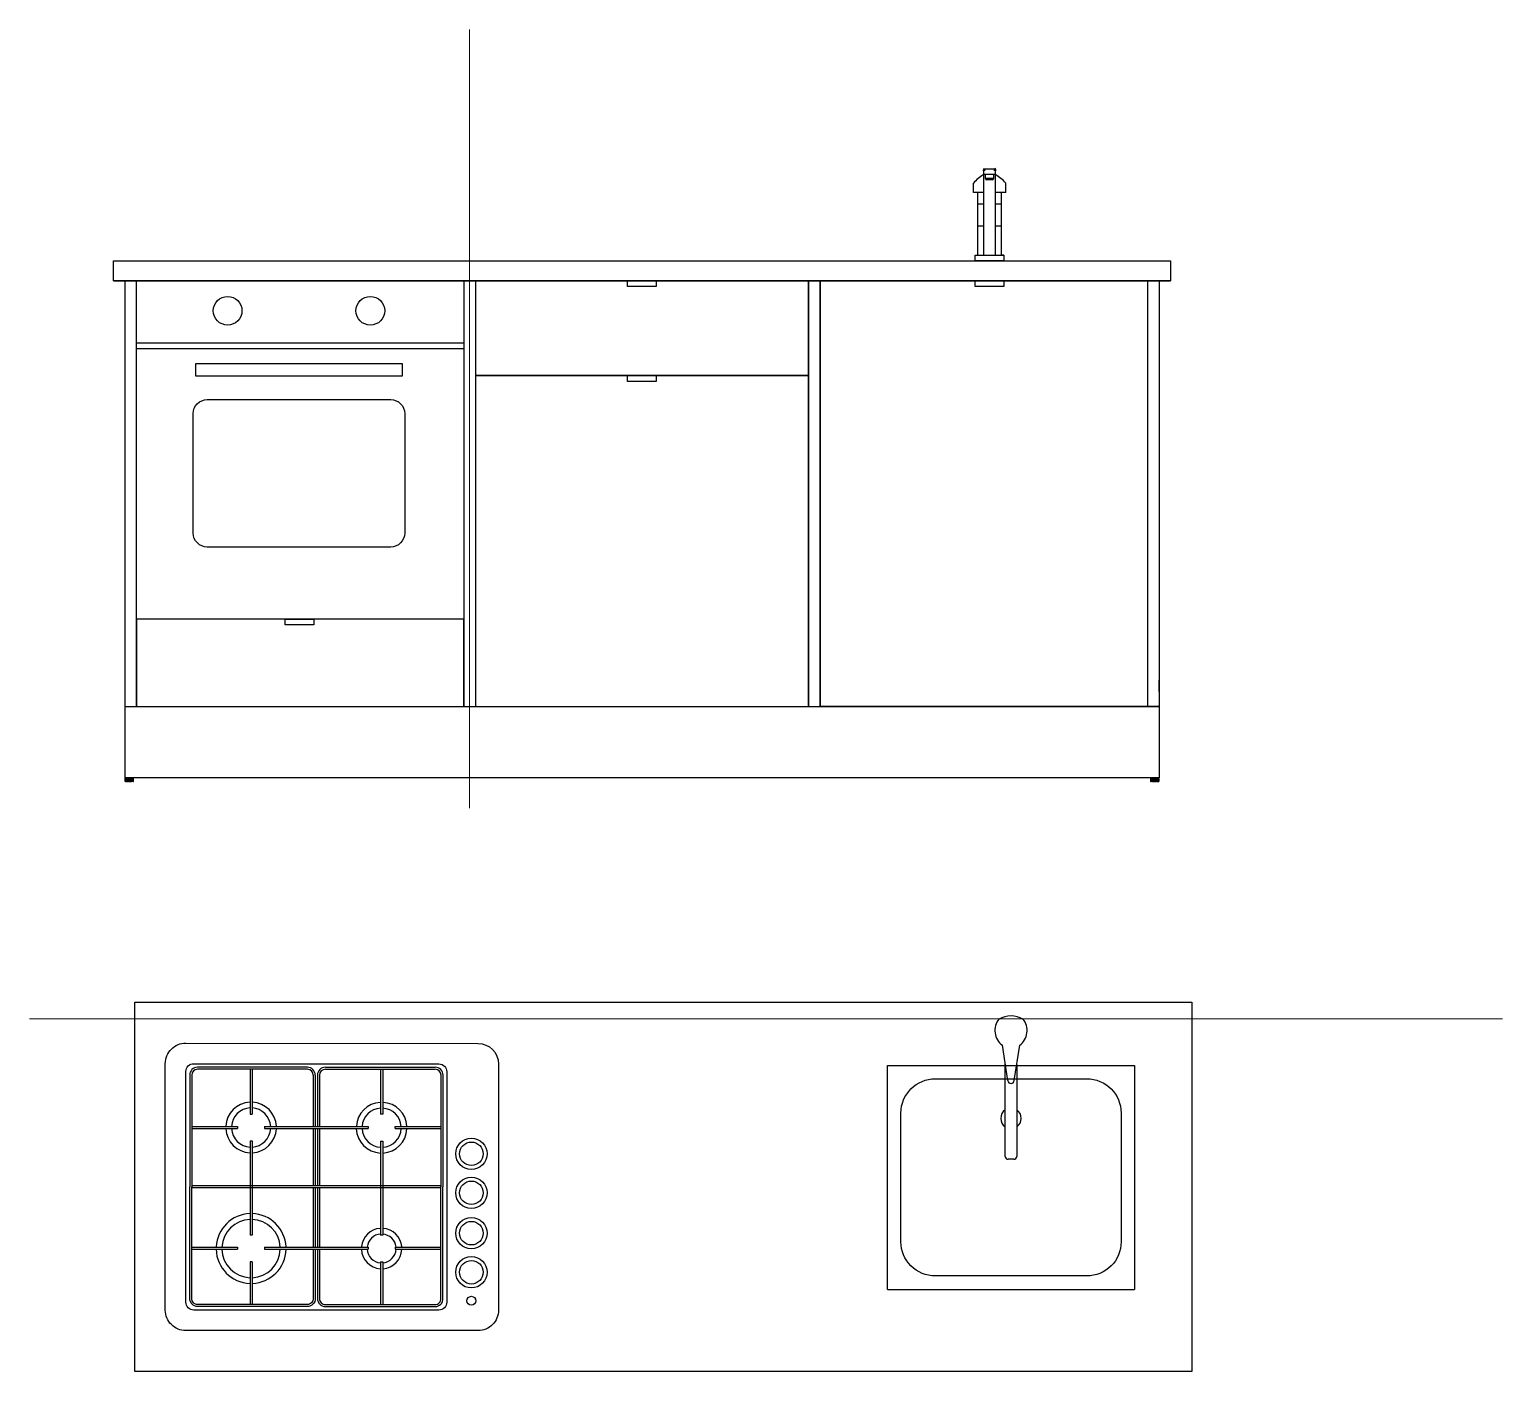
# Model space of a CAD drawing. Header units: millimetres. Extents: x 1636 to 3054, y -633 to 141.
# Drawn here: x 1894.1 to 2150.5, y -92.4 to 141.2 of the extents above; entities that cross this region are included whole.
import ezdxf

# ---------------------------------------------------------------- set-up
doc = ezdxf.new("R2010")
doc.units = ezdxf.units.MM
for name, color, linetype in [('ante', 6, 'Continuous'), ('cassetti', 150, 'Continuous'), ('elementi incassati', 131, 'Continuous'), ('PDF _Geometria', 7, 'Continuous')]:
    doc.layers.add(name, color=color, linetype=linetype)
doc.layers.add('Linee e simboli', color=2, linetype='Continuous', lineweight=18)

msp = doc.modelspace()

# ---------------------------------------------------------------- linework, layer by layer
for p, q in [((2060.16, 101.94), (2060.16, 116.6)), ((2062.16, 115.94), (2060.16, 115.94)), ((2060.29, 116.94), (2062.02, 116.94)), ((2060.46, 115.24), (2060.46, 115.94)), ((2061.86, 115.94), (2061.86, 115.24)), ((2062.16, 116.6), (2062.16, 101.94)), ((2058.36, 112.85), (2058.36, 114.45)), ((2060.16, 112.85), (2058.36, 112.85)), ((2059.14, 101.94), (2059.14, 112.85)), ((2060.46, 115.3), (2061.86, 115.3)), ((2061.66, 115.04), (2060.66, 115.04)), ((2063.99, 112.85), (2062.16, 112.85)), ((2063.21, 112.85), (2063.21, 101.94)), ((2063.99, 112.85), (2063.99, 114.45)), ((2059.14, 110.86), (2060.16, 110.86)), ((2062.16, 110.86), (2063.21, 110.86)), ((2059.14, 107.04), (2060.16, 107.04)), ((2062.16, 107.04), (2063.21, 107.04)), ((1908.66, 100.94), (2092.66, 100.94)), ((1908.66, 97.44), (1908.66, 100.94)), ((2058.66, 100.94), (2058.66, 101.94)), ((2058.66, 101.94), (2063.66, 101.94)), ((2058.66, 101.94), (2059.14, 101.94)), ((2063.66, 100.94), (2058.66, 100.94)), ((2060.16, 101.94), (2062.16, 101.94)), ((2063.66, 101.94), (2063.18, 101.94)), ((2063.66, 101.94), (2063.66, 100.94)), ((2092.66, 100.94), (2092.66, 97.44)), ((2092.66, 97.44), (1908.66, 97.44)), ((1908.66, 97.44), (2092.66, 97.44)), ((1910.66, 97.44), (1910.66, 10.94)), ((1912.66, 23.34), (1912.66, 97.44)), ((1969.66, 97.44), (1969.66, 23.34)), ((1971.66, 97.44), (1971.66, 23.34)), ((2029.66, 97.44), (2029.66, 23.34)), ((2031.66, 97.44), (2029.66, 97.44)), ((2031.66, 97.44), (2029.66, 97.44)), ((2031.66, 97.44), (2031.66, 23.34)), ((2088.66, 97.44), (2088.66, 23.34)), ((2090.66, 97.44), (2090.66, 10.94)), ((1971.66, 80.94), (2029.66, 80.94)), ((2090.66, 25.94), (2090.66, 27.94)), ((1910.66, 23.34), (2090.66, 23.34)), ((1910.66, 23.34), (1912.16, 23.34)), ((1910.66, 23.34), (1912.66, 23.34)), ((2090.66, 23.34), (2089.16, 23.34)), ((2090.66, 10.94), (1910.66, 10.94)), ((1912.16, 10.94), (1910.66, 10.94)), ((1912.4, -92.44), (1912.4, -28.14)), ((1912.4, -28.14), (2096.4, -28.14)), ((2096.4, -28.14), (2096.4, -92.44)), ((2064.33, -41.79), (2063.39, -35.64)), ((2065.47, -41.79), (2066.41, -35.64)), ((2063.89, -54.99), (2063.89, -38.88)), ((2065.89, -39.07), (2065.89, -54.99)), ((2065.39, -55.49), (2064.39, -55.49)), ((2096.4, -92.44), (1912.4, -92.44))]:
    msp.add_line(p, q)
at = {"lineweight": 25}
for points in [[(1910.68, 10.79), (1910.68, 10.31), (1910.69, 10.31), (1910.69, 10.31)], [(1910.68, 10.79), (1910.69, 10.79), (1910.69, 10.79)], [(1910.69, 10.3), (1910.69, 10.3), (1910.69, 10.3), (1910.69, 10.3), (1910.69, 10.3), (1910.69, 10.3), (1910.68, 10.3), (1910.68, 10.31), (1910.68, 10.31)], [(1910.69, 10.79), (1910.69, 10.31), (1910.7, 10.31), (1910.7, 10.31), (1910.71, 10.31)], [(1910.69, 10.79), (1910.7, 10.79), (1910.7, 10.79), (1910.71, 10.79)], [(1910.7, 10.3), (1910.7, 10.3), (1910.7, 10.3), (1910.7, 10.3), (1910.7, 10.3), (1910.7, 10.3), (1910.69, 10.3), (1910.69, 10.31), (1910.69, 10.31)], [(1912, 10.29), (1911.95, 10.29), (1911.9, 10.29), (1911.84, 10.29), (1911.78, 10.29), (1911.72, 10.29), (1911.65, 10.29), (1911.58, 10.29), (1911.51, 10.29), (1911.44, 10.29), (1911.37, 10.29), (1911.3, 10.29), (1911.23, 10.29), (1911.16, 10.29), (1911.09, 10.29), (1911.03, 10.29), (1910.97, 10.29), (1910.91, 10.29), (1910.86, 10.29), (1910.82, 10.29), (1910.78, 10.29), (1910.75, 10.29), (1910.73, 10.29), (1910.71, 10.29), (1910.7, 10.29), (1910.69, 10.29), (1910.69, 10.3)], [(1910.69, 10.3), (1910.69, 10.3), (1910.69, 10.3)], [(1910.69, 10.3), (1910.69, 10.3)], [(1910.7, 10.27), (1910.7, 10.27), (1910.7, 10.27), (1910.7, 10.28), (1910.7, 10.28), (1910.7, 10.28), (1910.69, 10.28), (1910.69, 10.29), (1910.69, 10.29)], [(1910.7, 10.3), (1910.71, 10.3), (1910.71, 10.3), (1910.71, 10.3), (1910.71, 10.31), (1910.71, 10.79)], [(1910.71, 10.79), (1910.71, 10.31), (1910.72, 10.31), (1910.72, 10.31), (1910.73, 10.31)], [(1910.73, 10.79), (1910.72, 10.79), (1910.72, 10.79), (1910.71, 10.79), (1910.71, 10.79), (1910.71, 10.79)], [(1910.73, 10.3), (1910.72, 10.3), (1910.72, 10.3), (1910.72, 10.3), (1910.72, 10.3), (1910.72, 10.3), (1910.71, 10.3), (1910.71, 10.31), (1910.71, 10.31)], [(1911.99, 10.27), (1911.94, 10.27), (1911.89, 10.27), (1911.83, 10.27), (1911.77, 10.27), (1911.7, 10.27), (1911.63, 10.27), (1911.56, 10.27), (1911.49, 10.27), (1911.42, 10.27), (1911.34, 10.27), (1911.27, 10.27), (1911.2, 10.27), (1911.13, 10.27), (1911.06, 10.27), (1911, 10.27), (1910.94, 10.27), (1910.89, 10.27), (1910.84, 10.27), (1910.8, 10.27), (1910.77, 10.27), (1910.74, 10.27), (1910.72, 10.27), (1910.71, 10.27), (1910.71, 10.27)], [(1910.72, 10.79), (1910.72, 10.94)], [(1910.73, 10.3), (1910.73, 10.3), (1910.73, 10.3), (1910.73, 10.3), (1910.73, 10.31), (1910.73, 10.79)], [(1910.77, 10.79), (1910.76, 10.79), (1910.75, 10.79), (1910.75, 10.79), (1910.74, 10.79), (1910.73, 10.79)], [(1910.75, 10.79), (1910.75, 10.31), (1910.75, 10.31), (1910.76, 10.31), (1910.77, 10.31)], [(1910.76, 10.3), (1910.75, 10.3), (1910.75, 10.3), (1910.75, 10.3), (1910.75, 10.3), (1910.75, 10.3), (1910.75, 10.31), (1910.75, 10.31)], [(1910.76, 10.3), (1910.76, 10.3), (1910.76, 10.3), (1910.76, 10.3), (1910.77, 10.3), (1910.77, 10.31), (1910.77, 10.79)], [(1910.81, 10.79), (1910.8, 10.79), (1910.79, 10.79), (1910.79, 10.79), (1910.78, 10.79), (1910.77, 10.79)], [(1910.79, 10.79), (1910.79, 10.31), (1910.79, 10.31), (1910.8, 10.31), (1910.81, 10.31)], [(1910.8, 10.3), (1910.79, 10.3), (1910.79, 10.3), (1910.79, 10.3), (1910.79, 10.3), (1910.79, 10.31), (1910.79, 10.31)], [(1910.8, 10.3), (1910.8, 10.3), (1910.81, 10.3), (1910.81, 10.3), (1910.81, 10.3), (1910.81, 10.3), (1910.81, 10.31), (1910.81, 10.79)], [(1910.87, 10.79), (1910.86, 10.79), (1910.85, 10.79), (1910.85, 10.79), (1910.84, 10.79), (1910.83, 10.79), (1910.81, 10.79)], [(1910.84, 10.79), (1910.84, 10.31), (1910.85, 10.31), (1910.85, 10.31), (1910.86, 10.31), (1910.87, 10.31)], [(1910.85, 10.3), (1910.85, 10.3), (1910.85, 10.3), (1910.85, 10.3), (1910.84, 10.3), (1910.84, 10.31), (1910.84, 10.31)], [(1910.85, 10.3), (1910.85, 10.3), (1910.86, 10.3), (1910.86, 10.3), (1910.86, 10.3), (1910.87, 10.3), (1910.87, 10.31), (1910.87, 10.79)], [(1910.94, 10.79), (1910.93, 10.79), (1910.92, 10.79), (1910.91, 10.79), (1910.91, 10.79), (1910.89, 10.79), (1910.87, 10.79)], [(1910.91, 10.3), (1910.92, 10.3), (1910.92, 10.3), (1910.92, 10.3), (1910.93, 10.3), (1910.94, 10.3), (1910.94, 10.31), (1910.94, 10.79)], [(1910.91, 10.79), (1910.91, 10.31), (1910.91, 10.31), (1910.92, 10.31), (1910.93, 10.31), (1910.94, 10.31)], [(1910.91, 10.3), (1910.91, 10.3), (1910.91, 10.3), (1910.91, 10.31), (1910.91, 10.31)], [(1911.01, 10.79), (1911, 10.79), (1910.99, 10.79), (1910.98, 10.79), (1910.98, 10.79), (1910.96, 10.79), (1910.94, 10.79)], [(1910.98, 10.79), (1910.98, 10.31), (1910.98, 10.3), (1910.99, 10.3), (1910.99, 10.3), (1911, 10.3), (1911.01, 10.3), (1911.01, 10.3), (1911.01, 10.31), (1911.01, 10.79)], [(1910.98, 10.31), (1910.98, 10.31), (1910.99, 10.31), (1911, 10.31), (1911.01, 10.31)], [(1911.09, 10.79), (1911.08, 10.79), (1911.07, 10.79), (1911.06, 10.79), (1911.06, 10.79), (1911.04, 10.79), (1911.01, 10.79)], [(1911.06, 10.79), (1911.06, 10.31), (1911.06, 10.3), (1911.07, 10.3), (1911.07, 10.3), (1911.08, 10.3), (1911.09, 10.3), (1911.09, 10.3), (1911.09, 10.31), (1911.09, 10.79)], [(1911.06, 10.31), (1911.06, 10.31), (1911.07, 10.31), (1911.08, 10.31), (1911.09, 10.31)], [(1911.17, 10.79), (1911.17, 10.79), (1911.16, 10.79), (1911.15, 10.79), (1911.14, 10.79), (1911.12, 10.79), (1911.09, 10.79)], [(1911.14, 10.79), (1911.14, 10.31), (1911.14, 10.3), (1911.15, 10.3), (1911.16, 10.3), (1911.17, 10.3), (1911.17, 10.3), (1911.18, 10.3), (1911.18, 10.31), (1911.18, 10.79)], [(1911.14, 10.31), (1911.15, 10.31), (1911.16, 10.31), (1911.17, 10.31), (1911.18, 10.31)], [(1911.18, 10.79), (1911.18, 10.79), (1911.18, 10.79)], [(1911.27, 10.79), (1911.26, 10.79), (1911.25, 10.79), (1911.24, 10.79), (1911.23, 10.79), (1911.2, 10.79), (1911.18, 10.79)], [(1911.23, 10.79), (1911.23, 10.31), (1911.24, 10.3), (1911.24, 10.3), (1911.25, 10.3), (1911.26, 10.3), (1911.27, 10.3), (1911.27, 10.3), (1911.27, 10.31), (1911.27, 10.79)], [(1911.23, 10.31), (1911.24, 10.31), (1911.25, 10.31), (1911.26, 10.31), (1911.27, 10.31)], [(1911.36, 10.79), (1911.35, 10.79), (1911.34, 10.79), (1911.33, 10.79), (1911.32, 10.79), (1911.3, 10.79), (1911.27, 10.79)], [(1911.32, 10.79), (1911.32, 10.31), (1911.33, 10.3), (1911.33, 10.3), (1911.34, 10.3), (1911.35, 10.3), (1911.36, 10.3), (1911.36, 10.3), (1911.36, 10.31), (1911.36, 10.79)], [(1911.32, 10.31), (1911.33, 10.31), (1911.34, 10.31), (1911.35, 10.31), (1911.36, 10.31)], [(1911.46, 10.79), (1911.45, 10.79), (1911.44, 10.79), (1911.43, 10.79), (1911.42, 10.79), (1911.39, 10.79), (1911.36, 10.79)], [(1911.42, 10.79), (1911.42, 10.31), (1911.42, 10.3), (1911.42, 10.3), (1911.43, 10.3), (1911.44, 10.3), (1911.45, 10.3), (1911.45, 10.3), (1911.46, 10.31), (1911.46, 10.79)], [(1911.42, 10.31), (1911.43, 10.31), (1911.44, 10.31), (1911.45, 10.31), (1911.46, 10.31)], [(1911.55, 10.79), (1911.54, 10.79), (1911.53, 10.79), (1911.52, 10.79), (1911.51, 10.79), (1911.48, 10.79), (1911.46, 10.79)], [(1911.51, 10.79), (1911.51, 10.31), (1911.51, 10.3), (1911.51, 10.3), (1911.53, 10.3), (1911.53, 10.3), (1911.54, 10.3), (1911.55, 10.3), (1911.55, 10.31), (1911.55, 10.79)], [(1911.51, 10.31), (1911.52, 10.31), (1911.53, 10.31), (1911.54, 10.31), (1911.55, 10.31)], [(1911.64, 10.79), (1911.63, 10.79), (1911.62, 10.79), (1911.61, 10.79), (1911.6, 10.79), (1911.58, 10.79), (1911.55, 10.79)], [(1911.6, 10.79), (1911.6, 10.31), (1911.6, 10.3), (1911.61, 10.3), (1911.62, 10.3), (1911.62, 10.3), (1911.63, 10.3), (1911.64, 10.3), (1911.64, 10.31), (1911.64, 10.79)], [(1911.6, 10.31), (1911.61, 10.31), (1911.62, 10.31), (1911.63, 10.31), (1911.64, 10.31)], [(1911.73, 10.79), (1911.72, 10.79), (1911.71, 10.79), (1911.7, 10.79), (1911.69, 10.79), (1911.66, 10.79), (1911.64, 10.79)], [(1911.69, 10.79), (1911.69, 10.31), (1911.69, 10.3), (1911.7, 10.3), (1911.7, 10.3), (1911.71, 10.3), (1911.72, 10.3), (1911.72, 10.3), (1911.73, 10.31), (1911.73, 10.79)], [(1911.69, 10.31), (1911.7, 10.31), (1911.71, 10.31), (1911.72, 10.31), (1911.73, 10.31)], [(1911.81, 10.79), (1911.81, 10.79), (1911.8, 10.79), (1911.79, 10.79), (1911.77, 10.79), (1911.75, 10.79), (1911.73, 10.79)], [(1911.77, 10.31), (1911.79, 10.31), (1911.8, 10.31), (1911.81, 10.31), (1911.81, 10.31)], [(1911.78, 10.79), (1911.78, 10.31), (1911.78, 10.3), (1911.78, 10.3), (1911.79, 10.3), (1911.79, 10.3), (1911.8, 10.3), (1911.81, 10.3), (1911.81, 10.31), (1911.81, 10.79)], [(1911.88, 10.79), (1911.88, 10.79), (1911.87, 10.79), (1911.86, 10.79), (1911.85, 10.79), (1911.83, 10.79), (1911.81, 10.79)], [(1911.88, 10.3), (1911.88, 10.3), (1911.87, 10.3), (1911.87, 10.3), (1911.86, 10.3), (1911.85, 10.3), (1911.85, 10.31), (1911.85, 10.79)], [(1911.85, 10.31), (1911.86, 10.31), (1911.87, 10.31), (1911.88, 10.31), (1911.88, 10.31)], [(1911.88, 10.3), (1911.88, 10.3), (1911.88, 10.3), (1911.88, 10.31), (1911.88, 10.79)], [(1911.95, 10.79), (1911.95, 10.79), (1911.94, 10.79), (1911.93, 10.79), (1911.92, 10.79), (1911.9, 10.79), (1911.88, 10.79)], [(1911.94, 10.3), (1911.94, 10.3), (1911.94, 10.3), (1911.93, 10.3), (1911.93, 10.3), (1911.92, 10.3), (1911.92, 10.31), (1911.92, 10.79)], [(1911.92, 10.31), (1911.93, 10.31), (1911.94, 10.31), (1911.95, 10.31), (1911.95, 10.31)], [(1911.94, 10.3), (1911.94, 10.3), (1911.95, 10.3), (1911.95, 10.3), (1911.95, 10.3), (1911.95, 10.3), (1911.95, 10.31), (1911.95, 10.79)], [(1912.01, 10.79), (1912, 10.79), (1912, 10.79), (1911.98, 10.79), (1911.97, 10.79), (1911.95, 10.79)], [(1912, 10.3), (1912, 10.3), (1911.99, 10.3), (1911.99, 10.3), (1911.99, 10.3), (1911.99, 10.3), (1911.98, 10.31), (1911.98, 10.79)], [(1911.98, 10.31), (1912, 10.31), (1912, 10.31), (1912.01, 10.31)], [(1912.12, 10.27), (1912.12, 10.27), (1912.1, 10.27), (1912.09, 10.27), (1912.06, 10.27), (1912.03, 10.27), (1911.99, 10.27)], [(1912, 10.3), (1912.01, 10.3), (1912.01, 10.3), (1912.01, 10.3), (1912.01, 10.3), (1912.01, 10.3), (1912.01, 10.31), (1912.01, 10.79)], [(1912.13, 10.3), (1912.13, 10.29), (1912.12, 10.29), (1912.11, 10.29), (1912.1, 10.29), (1912.07, 10.29), (1912.04, 10.29), (1912, 10.29)], [(1912.06, 10.79), (1912.05, 10.79), (1912.05, 10.79), (1912.04, 10.79), (1912.02, 10.79), (1912.01, 10.79)], [(1912.05, 10.3), (1912.05, 10.3), (1912.04, 10.3), (1912.04, 10.3), (1912.04, 10.3), (1912.04, 10.3), (1912.04, 10.31), (1912.04, 10.79)], [(1912.04, 10.31), (1912.05, 10.31), (1912.05, 10.31), (1912.06, 10.31)], [(1912.05, 10.3), (1912.05, 10.3), (1912.05, 10.3), (1912.05, 10.3), (1912.06, 10.3), (1912.06, 10.3), (1912.06, 10.31), (1912.06, 10.79)], [(1912.1, 10.79), (1912.09, 10.79), (1912.09, 10.79), (1912.08, 10.79), (1912.07, 10.79), (1912.06, 10.79)], [(1912.09, 10.3), (1912.08, 10.3), (1912.08, 10.3), (1912.08, 10.3), (1912.08, 10.3), (1912.08, 10.31), (1912.08, 10.79)], [(1912.08, 10.3), (1912.09, 10.3), (1912.09, 10.3), (1912.09, 10.3), (1912.09, 10.3), (1912.09, 10.3), (1912.09, 10.3), (1912.1, 10.3), (1912.1, 10.31), (1912.1, 10.79)], [(1912.08, 10.31), (1912.09, 10.31), (1912.09, 10.31), (1912.1, 10.31)], [(1912.1, 10.79), (1912.1, 10.94)], [(1912.11, 10.3), (1912.11, 10.3), (1912.1, 10.3), (1912.1, 10.3), (1912.1, 10.31), (1912.1, 10.79)], [(1912.12, 10.79), (1912.12, 10.79), (1912.11, 10.79), (1912.1, 10.79), (1912.1, 10.79), (1912.1, 10.79)], [(1912.1, 10.31), (1912.11, 10.31), (1912.12, 10.31), (1912.12, 10.31)], [(1912.11, 10.3), (1912.11, 10.3), (1912.12, 10.3), (1912.12, 10.3), (1912.12, 10.3), (1912.12, 10.3), (1912.12, 10.3), (1912.12, 10.3), (1912.12, 10.31), (1912.12, 10.79)], [(1912.13, 10.3), (1912.12, 10.3), (1912.12, 10.3), (1912.12, 10.3), (1912.12, 10.31), (1912.12, 10.79)], [(1912.13, 10.79), (1912.13, 10.79), (1912.12, 10.79), (1912.12, 10.79)], [(1912.12, 10.31), (1912.13, 10.31), (1912.13, 10.31)], [(1912.13, 10.29), (1912.13, 10.28), (1912.13, 10.28), (1912.13, 10.28), (1912.13, 10.28), (1912.12, 10.28), (1912.12, 10.27), (1912.12, 10.27), (1912.12, 10.27)], [(1912.13, 10.79), (1912.13, 10.31), (1912.14, 10.31)], [(1912.13, 10.79), (1912.14, 10.79)], [(1912.13, 10.3), (1912.13, 10.3), (1912.13, 10.3), (1912.13, 10.3), (1912.14, 10.3), (1912.14, 10.3), (1912.14, 10.3), (1912.14, 10.31), (1912.14, 10.79)], [(1912.13, 10.31), (1912.13, 10.3), (1912.13, 10.3), (1912.13, 10.3), (1912.13, 10.3), (1912.13, 10.3), (1912.13, 10.3), (1912.13, 10.3)], [(1912.13, 10.3), (1912.13, 10.3)], [(2089.18, 10.79), (2089.18, 10.31), (2089.19, 10.31), (2089.19, 10.31)], [(2089.18, 10.79), (2089.19, 10.79), (2089.19, 10.79)], [(2089.19, 10.3), (2089.19, 10.3), (2089.19, 10.3), (2089.19, 10.3), (2089.19, 10.3), (2089.19, 10.3), (2089.18, 10.3), (2089.18, 10.31), (2089.18, 10.31)], [(2089.19, 10.79), (2089.19, 10.31), (2089.2, 10.31), (2089.2, 10.31), (2089.21, 10.31)], [(2089.19, 10.79), (2089.2, 10.79), (2089.2, 10.79), (2089.21, 10.79)], [(2089.2, 10.3), (2089.2, 10.3), (2089.2, 10.3), (2089.2, 10.3), (2089.2, 10.3), (2089.2, 10.3), (2089.19, 10.3), (2089.19, 10.31), (2089.19, 10.31)], [(2090.5, 10.29), (2090.45, 10.29), (2090.4, 10.29), (2090.34, 10.29), (2090.28, 10.29), (2090.22, 10.29), (2090.15, 10.29), (2090.08, 10.29), (2090.01, 10.29), (2089.94, 10.29), (2089.87, 10.29), (2089.8, 10.29), (2089.73, 10.29), (2089.66, 10.29), (2089.59, 10.29), (2089.53, 10.29), (2089.47, 10.29), (2089.41, 10.29), (2089.36, 10.29), (2089.32, 10.29), (2089.28, 10.29), (2089.25, 10.29), (2089.23, 10.29), (2089.21, 10.29), (2089.2, 10.29), (2089.19, 10.29), (2089.19, 10.3)], [(2089.19, 10.3), (2089.19, 10.3), (2089.19, 10.3)], [(2089.19, 10.3), (2089.19, 10.3)], [(2089.2, 10.27), (2089.2, 10.27), (2089.2, 10.27), (2089.2, 10.28), (2089.2, 10.28), (2089.2, 10.28), (2089.19, 10.28), (2089.19, 10.29), (2089.19, 10.29)], [(2089.2, 10.3), (2089.21, 10.3), (2089.21, 10.3), (2089.21, 10.3), (2089.21, 10.31), (2089.21, 10.79)], [(2089.21, 10.79), (2089.21, 10.31), (2089.22, 10.31), (2089.22, 10.31), (2089.23, 10.31)], [(2089.23, 10.79), (2089.22, 10.79), (2089.22, 10.79), (2089.21, 10.79), (2089.21, 10.79), (2089.21, 10.79)], [(2089.23, 10.3), (2089.22, 10.3), (2089.22, 10.3), (2089.22, 10.3), (2089.22, 10.3), (2089.22, 10.3), (2089.21, 10.3), (2089.21, 10.31), (2089.21, 10.31)], [(2090.49, 10.27), (2090.44, 10.27), (2090.39, 10.27), (2090.33, 10.27), (2090.27, 10.27), (2090.2, 10.27), (2090.13, 10.27), (2090.06, 10.27), (2089.99, 10.27), (2089.92, 10.27), (2089.84, 10.27), (2089.77, 10.27), (2089.7, 10.27), (2089.63, 10.27), (2089.56, 10.27), (2089.5, 10.27), (2089.44, 10.27), (2089.39, 10.27), (2089.34, 10.27), (2089.3, 10.27), (2089.27, 10.27), (2089.24, 10.27), (2089.22, 10.27), (2089.21, 10.27), (2089.21, 10.27)], [(2089.22, 10.79), (2089.22, 10.94)], [(2089.23, 10.3), (2089.23, 10.3), (2089.23, 10.3), (2089.23, 10.3), (2089.23, 10.31), (2089.23, 10.79)], [(2089.27, 10.79), (2089.26, 10.79), (2089.25, 10.79), (2089.25, 10.79), (2089.24, 10.79), (2089.23, 10.79)], [(2089.25, 10.79), (2089.25, 10.31), (2089.25, 10.31), (2089.26, 10.31), (2089.27, 10.31)], [(2089.26, 10.3), (2089.25, 10.3), (2089.25, 10.3), (2089.25, 10.3), (2089.25, 10.3), (2089.25, 10.3), (2089.25, 10.31), (2089.25, 10.31)], [(2089.26, 10.3), (2089.26, 10.3), (2089.26, 10.3), (2089.26, 10.3), (2089.27, 10.3), (2089.27, 10.31), (2089.27, 10.79)], [(2089.31, 10.79), (2089.3, 10.79), (2089.29, 10.79), (2089.29, 10.79), (2089.28, 10.79), (2089.27, 10.79)], [(2089.29, 10.79), (2089.29, 10.31), (2089.29, 10.31), (2089.3, 10.31), (2089.31, 10.31)], [(2089.3, 10.3), (2089.29, 10.3), (2089.29, 10.3), (2089.29, 10.3), (2089.29, 10.3), (2089.29, 10.31), (2089.29, 10.31)], [(2089.3, 10.3), (2089.3, 10.3), (2089.31, 10.3), (2089.31, 10.3), (2089.31, 10.3), (2089.31, 10.3), (2089.31, 10.31), (2089.31, 10.79)], [(2089.37, 10.79), (2089.36, 10.79), (2089.35, 10.79), (2089.35, 10.79), (2089.34, 10.79), (2089.33, 10.79), (2089.31, 10.79)], [(2089.34, 10.79), (2089.34, 10.31), (2089.35, 10.31), (2089.35, 10.31), (2089.36, 10.31), (2089.37, 10.31)], [(2089.35, 10.3), (2089.35, 10.3), (2089.35, 10.3), (2089.35, 10.3), (2089.34, 10.3), (2089.34, 10.31), (2089.34, 10.31)], [(2089.35, 10.3), (2089.35, 10.3), (2089.36, 10.3), (2089.36, 10.3), (2089.36, 10.3), (2089.37, 10.3), (2089.37, 10.31), (2089.37, 10.79)], [(2089.44, 10.79), (2089.43, 10.79), (2089.42, 10.79), (2089.41, 10.79), (2089.41, 10.79), (2089.39, 10.79), (2089.37, 10.79)], [(2089.41, 10.3), (2089.42, 10.3), (2089.42, 10.3), (2089.42, 10.3), (2089.43, 10.3), (2089.44, 10.3), (2089.44, 10.31), (2089.44, 10.79)], [(2089.41, 10.79), (2089.41, 10.31), (2089.41, 10.31), (2089.42, 10.31), (2089.43, 10.31), (2089.44, 10.31)], [(2089.41, 10.3), (2089.41, 10.3), (2089.41, 10.3), (2089.41, 10.31), (2089.41, 10.31)], [(2089.51, 10.79), (2089.5, 10.79), (2089.49, 10.79), (2089.48, 10.79), (2089.48, 10.79), (2089.46, 10.79), (2089.44, 10.79)], [(2089.48, 10.79), (2089.48, 10.31), (2089.48, 10.3), (2089.49, 10.3), (2089.49, 10.3), (2089.5, 10.3), (2089.51, 10.3), (2089.51, 10.3), (2089.51, 10.31), (2089.51, 10.79)], [(2089.48, 10.31), (2089.48, 10.31), (2089.49, 10.31), (2089.5, 10.31), (2089.51, 10.31)], [(2089.59, 10.79), (2089.58, 10.79), (2089.57, 10.79), (2089.56, 10.79), (2089.56, 10.79), (2089.54, 10.79), (2089.51, 10.79)], [(2089.56, 10.79), (2089.56, 10.31), (2089.56, 10.3), (2089.57, 10.3), (2089.57, 10.3), (2089.58, 10.3), (2089.59, 10.3), (2089.59, 10.3), (2089.59, 10.31), (2089.59, 10.79)], [(2089.56, 10.31), (2089.56, 10.31), (2089.57, 10.31), (2089.58, 10.31), (2089.59, 10.31)], [(2089.67, 10.79), (2089.67, 10.79), (2089.66, 10.79), (2089.65, 10.79), (2089.64, 10.79), (2089.62, 10.79), (2089.59, 10.79)], [(2089.64, 10.79), (2089.64, 10.31), (2089.64, 10.3), (2089.65, 10.3), (2089.66, 10.3), (2089.67, 10.3), (2089.67, 10.3), (2089.68, 10.3), (2089.68, 10.31), (2089.68, 10.79)], [(2089.64, 10.31), (2089.65, 10.31), (2089.66, 10.31), (2089.67, 10.31), (2089.68, 10.31)], [(2089.68, 10.79), (2089.68, 10.79), (2089.68, 10.79)], [(2089.77, 10.79), (2089.76, 10.79), (2089.75, 10.79), (2089.74, 10.79), (2089.73, 10.79), (2089.7, 10.79), (2089.68, 10.79)], [(2089.73, 10.79), (2089.73, 10.31), (2089.74, 10.3), (2089.74, 10.3), (2089.75, 10.3), (2089.76, 10.3), (2089.77, 10.3), (2089.77, 10.3), (2089.77, 10.31), (2089.77, 10.79)], [(2089.73, 10.31), (2089.74, 10.31), (2089.75, 10.31), (2089.76, 10.31), (2089.77, 10.31)], [(2089.86, 10.79), (2089.85, 10.79), (2089.84, 10.79), (2089.83, 10.79), (2089.82, 10.79), (2089.8, 10.79), (2089.77, 10.79)], [(2089.82, 10.79), (2089.82, 10.31), (2089.83, 10.3), (2089.83, 10.3), (2089.84, 10.3), (2089.85, 10.3), (2089.86, 10.3), (2089.86, 10.3), (2089.86, 10.31), (2089.86, 10.79)], [(2089.82, 10.31), (2089.83, 10.31), (2089.84, 10.31), (2089.85, 10.31), (2089.86, 10.31)], [(2089.96, 10.79), (2089.95, 10.79), (2089.94, 10.79), (2089.93, 10.79), (2089.92, 10.79), (2089.89, 10.79), (2089.86, 10.79)], [(2089.92, 10.79), (2089.92, 10.31), (2089.92, 10.3), (2089.92, 10.3), (2089.93, 10.3), (2089.94, 10.3), (2089.95, 10.3), (2089.95, 10.3), (2089.96, 10.31), (2089.96, 10.79)], [(2089.92, 10.31), (2089.93, 10.31), (2089.94, 10.31), (2089.95, 10.31), (2089.96, 10.31)], [(2090.05, 10.79), (2090.04, 10.79), (2090.03, 10.79), (2090.02, 10.79), (2090.01, 10.79), (2089.98, 10.79), (2089.96, 10.79)], [(2090.01, 10.79), (2090.01, 10.31), (2090.01, 10.3), (2090.01, 10.3), (2090.03, 10.3), (2090.03, 10.3), (2090.04, 10.3), (2090.05, 10.3), (2090.05, 10.31), (2090.05, 10.79)], [(2090.01, 10.31), (2090.02, 10.31), (2090.03, 10.31), (2090.04, 10.31), (2090.05, 10.31)], [(2090.14, 10.79), (2090.13, 10.79), (2090.12, 10.79), (2090.11, 10.79), (2090.1, 10.79), (2090.08, 10.79), (2090.05, 10.79)], [(2090.1, 10.79), (2090.1, 10.31), (2090.1, 10.3), (2090.11, 10.3), (2090.12, 10.3), (2090.12, 10.3), (2090.13, 10.3), (2090.14, 10.3), (2090.14, 10.31), (2090.14, 10.79)], [(2090.1, 10.31), (2090.11, 10.31), (2090.12, 10.31), (2090.13, 10.31), (2090.14, 10.31)], [(2090.23, 10.79), (2090.22, 10.79), (2090.21, 10.79), (2090.2, 10.79), (2090.19, 10.79), (2090.16, 10.79), (2090.14, 10.79)], [(2090.19, 10.79), (2090.19, 10.31), (2090.19, 10.3), (2090.2, 10.3), (2090.2, 10.3), (2090.21, 10.3), (2090.22, 10.3), (2090.22, 10.3), (2090.23, 10.31), (2090.23, 10.79)], [(2090.19, 10.31), (2090.2, 10.31), (2090.21, 10.31), (2090.22, 10.31), (2090.23, 10.31)], [(2090.31, 10.79), (2090.31, 10.79), (2090.3, 10.79), (2090.29, 10.79), (2090.27, 10.79), (2090.25, 10.79), (2090.23, 10.79)], [(2090.27, 10.31), (2090.29, 10.31), (2090.3, 10.31), (2090.31, 10.31), (2090.31, 10.31)], [(2090.28, 10.79), (2090.28, 10.31), (2090.28, 10.3), (2090.28, 10.3), (2090.29, 10.3), (2090.29, 10.3), (2090.3, 10.3), (2090.31, 10.3), (2090.31, 10.31), (2090.31, 10.79)], [(2090.38, 10.79), (2090.38, 10.79), (2090.37, 10.79), (2090.36, 10.79), (2090.35, 10.79), (2090.33, 10.79), (2090.31, 10.79)], [(2090.38, 10.3), (2090.38, 10.3), (2090.37, 10.3), (2090.37, 10.3), (2090.36, 10.3), (2090.35, 10.3), (2090.35, 10.31), (2090.35, 10.79)], [(2090.35, 10.31), (2090.36, 10.31), (2090.37, 10.31), (2090.38, 10.31), (2090.38, 10.31)], [(2090.38, 10.3), (2090.38, 10.3), (2090.38, 10.3), (2090.38, 10.31), (2090.38, 10.79)], [(2090.45, 10.79), (2090.45, 10.79), (2090.44, 10.79), (2090.43, 10.79), (2090.42, 10.79), (2090.4, 10.79), (2090.38, 10.79)], [(2090.44, 10.3), (2090.44, 10.3), (2090.44, 10.3), (2090.43, 10.3), (2090.43, 10.3), (2090.42, 10.3), (2090.42, 10.31), (2090.42, 10.79)], [(2090.42, 10.31), (2090.43, 10.31), (2090.44, 10.31), (2090.45, 10.31), (2090.45, 10.31)], [(2090.44, 10.3), (2090.44, 10.3), (2090.45, 10.3), (2090.45, 10.3), (2090.45, 10.3), (2090.45, 10.3), (2090.45, 10.31), (2090.45, 10.79)], [(2090.51, 10.79), (2090.5, 10.79), (2090.5, 10.79), (2090.48, 10.79), (2090.47, 10.79), (2090.45, 10.79)], [(2090.5, 10.3), (2090.5, 10.3), (2090.49, 10.3), (2090.49, 10.3), (2090.49, 10.3), (2090.49, 10.3), (2090.48, 10.31), (2090.48, 10.79)], [(2090.48, 10.31), (2090.5, 10.31), (2090.5, 10.31), (2090.51, 10.31)], [(2090.62, 10.27), (2090.62, 10.27), (2090.6, 10.27), (2090.59, 10.27), (2090.56, 10.27), (2090.53, 10.27), (2090.49, 10.27)], [(2090.5, 10.3), (2090.51, 10.3), (2090.51, 10.3), (2090.51, 10.3), (2090.51, 10.3), (2090.51, 10.3), (2090.51, 10.31), (2090.51, 10.79)], [(2090.63, 10.3), (2090.63, 10.29), (2090.62, 10.29), (2090.61, 10.29), (2090.6, 10.29), (2090.57, 10.29), (2090.54, 10.29), (2090.5, 10.29)], [(2090.56, 10.79), (2090.55, 10.79), (2090.55, 10.79), (2090.54, 10.79), (2090.52, 10.79), (2090.51, 10.79)], [(2090.55, 10.3), (2090.55, 10.3), (2090.54, 10.3), (2090.54, 10.3), (2090.54, 10.3), (2090.54, 10.3), (2090.54, 10.31), (2090.54, 10.79)], [(2090.54, 10.31), (2090.55, 10.31), (2090.55, 10.31), (2090.56, 10.31)], [(2090.55, 10.3), (2090.55, 10.3), (2090.55, 10.3), (2090.55, 10.3), (2090.56, 10.3), (2090.56, 10.3), (2090.56, 10.31), (2090.56, 10.79)], [(2090.6, 10.79), (2090.59, 10.79), (2090.59, 10.79), (2090.58, 10.79), (2090.57, 10.79), (2090.56, 10.79)], [(2090.59, 10.3), (2090.58, 10.3), (2090.58, 10.3), (2090.58, 10.3), (2090.58, 10.3), (2090.58, 10.31), (2090.58, 10.79)], [(2090.58, 10.3), (2090.59, 10.3), (2090.59, 10.3), (2090.59, 10.3), (2090.59, 10.3), (2090.59, 10.3), (2090.59, 10.3), (2090.6, 10.3), (2090.6, 10.31), (2090.6, 10.79)], [(2090.58, 10.31), (2090.59, 10.31), (2090.59, 10.31), (2090.6, 10.31)], [(2090.6, 10.79), (2090.6, 10.94)], [(2090.61, 10.3), (2090.61, 10.3), (2090.6, 10.3), (2090.6, 10.3), (2090.6, 10.31), (2090.6, 10.79)], [(2090.62, 10.79), (2090.62, 10.79), (2090.61, 10.79), (2090.6, 10.79), (2090.6, 10.79), (2090.6, 10.79)], [(2090.6, 10.31), (2090.61, 10.31), (2090.62, 10.31), (2090.62, 10.31)], [(2090.61, 10.3), (2090.61, 10.3), (2090.62, 10.3), (2090.62, 10.3), (2090.62, 10.3), (2090.62, 10.3), (2090.62, 10.3), (2090.62, 10.3), (2090.62, 10.31), (2090.62, 10.79)], [(2090.63, 10.3), (2090.62, 10.3), (2090.62, 10.3), (2090.62, 10.3), (2090.62, 10.31), (2090.62, 10.79)], [(2090.63, 10.79), (2090.63, 10.79), (2090.62, 10.79), (2090.62, 10.79)], [(2090.62, 10.31), (2090.63, 10.31), (2090.63, 10.31)], [(2090.63, 10.29), (2090.63, 10.28), (2090.63, 10.28), (2090.63, 10.28), (2090.63, 10.28), (2090.62, 10.28), (2090.62, 10.27), (2090.62, 10.27), (2090.62, 10.27)], [(2090.63, 10.79), (2090.63, 10.31), (2090.64, 10.31)], [(2090.63, 10.79), (2090.64, 10.79)], [(2090.63, 10.3), (2090.63, 10.3), (2090.63, 10.3), (2090.63, 10.3), (2090.64, 10.3), (2090.64, 10.3), (2090.64, 10.3), (2090.64, 10.31), (2090.64, 10.79)], [(2090.63, 10.31), (2090.63, 10.3), (2090.63, 10.3), (2090.63, 10.3), (2090.63, 10.3), (2090.63, 10.3), (2090.63, 10.3), (2090.63, 10.3)], [(2090.63, 10.3), (2090.63, 10.3)]]:
    msp.add_lwpolyline(points, dxfattribs=at)
for centre, radius, start, end in [((2063.57, 109.98), 6.87, 119.7708, 139.3515), ((2059.12, 110.33), 6.38, 40.2755, 61.5934), ((2060.66, 115.24), 0.2, 180, 270), ((2061.66, 115.24), 0.2, 270, 0), ((2064.9, -34.8), 4.28, 60.293, 119.707), ((2065.27, -33.07), 3.18, 141.3854, 233.8004), ((2064.53, -33.07), 3.18, 306.1996, 38.6146), ((2064.9, -41.72), 0.572, 187.201, 352.799), ((2064.39, -54.99), 0.5, 180, 270), ((2065.39, -54.99), 0.5, 270, 0)]:
    msp.add_arc(centre, radius, start, end)
at = {"layer": 'ante'}
for p, q in [((2058.66, 96.44), (2058.66, 97.44)), ((2063.66, 97.44), (2063.66, 96.44)), ((2063.66, 96.44), (2058.66, 96.44)), ((2029.66, 80.94), (1971.66, 80.94)), ((1971.66, 80.94), (1971.66, 23.34)), ((1998.16, 79.94), (1998.16, 80.94)), ((2003.16, 79.94), (1998.16, 79.94)), ((2003.16, 80.94), (2003.16, 79.94)), ((2029.66, 23.34), (2029.66, 80.94)), ((1971.66, 23.34), (2029.66, 23.34))]:
    msp.add_line(p, q, dxfattribs=at)
msp.add_lwpolyline([(2031.66, 97.44), (2090.66, 97.44), (2090.66, 23.34), (2031.66, 23.34)], close=True, dxfattribs=at)
at = {"layer": 'cassetti'}
for p, q in [((1998.16, 96.44), (1998.16, 97.44)), ((1998.16, 97.44), (2003.16, 97.44)), ((2003.16, 97.44), (2003.16, 96.44)), ((2003.16, 96.44), (1998.16, 96.44)), ((1938.54, 37.54), (1938.54, 38.54)), ((1938.54, 38.54), (1943.54, 38.54)), ((1943.54, 38.54), (1943.54, 37.54)), ((1943.54, 37.54), (1938.54, 37.54))]:
    msp.add_line(p, q, dxfattribs=at)
for points in [[(2029.66, 97.44), (1971.66, 97.44), (1971.66, 80.94), (2029.66, 80.94)], [(1969.66, 38.54), (1912.66, 38.54), (1912.66, 23.34), (1969.66, 23.34)]]:
    msp.add_lwpolyline(points, close=True, dxfattribs=at)
at = {"layer": 'elementi incassati'}
for p, q in [((1958.96, 82.99), (1922.96, 82.99)), ((1922.96, 82.99), (1922.96, 80.93)), ((1958.96, 80.93), (1958.96, 82.99)), ((1922.96, 80.93), (1958.96, 80.93)), ((1921.95, -40.83), (1921.95, -60.29)), ((1922.3, -40.83), (1922.3, -60.29)), ((1942.43, -39.47), (1923.31, -39.47)), ((1942.43, -39.82), (1923.31, -39.82)), ((1945.55, -39.47), (1964.67, -39.47)), ((1945.55, -39.82), (1964.67, -39.82)), ((1965.68, -40.83), (1965.68, -60.29)), ((1966.03, -40.83), (1966.03, -60.29)), ((1955.53, -47.65), (1955.18, -47.65)), ((1953.01, -49.79), (1953.01, -50.14)), ((1957.69, -50.14), (1957.69, -49.79)), ((1955.18, -52.33), (1955.53, -52.33)), ((1921.95, -79.75), (1921.95, -60.29)), ((1965.68, -60.12), (1922.3, -60.12)), ((1922.3, -79.75), (1922.3, -60.29)), ((1965.68, -60.47), (1922.3, -60.47)), ((1965.68, -79.75), (1965.68, -60.29)), ((1966.03, -79.75), (1966.03, -60.29)), ((1955.53, -68.68), (1955.18, -68.68)), ((1955.18, -73.36), (1955.53, -73.36))]:
    msp.add_line(p, q, dxfattribs=at)
for points in [[(1969.66, 38.54), (1969.66, 38.54), (1912.66, 38.54), (1912.66, 97.44), (1969.66, 97.44), (1969.66, 38.54)], [(1912.66, 86.65), (1969.66, 86.65)], [(1912.66, 85.66), (1969.66, 85.66)], [(1932.45, -39.82), (1932.45, -47.61)], [(1932.8, -39.82), (1932.8, -39.82), (1932.8, -47.61)], [(1943.45, -40.83), (1943.45, -49.79)], [(1943.8, -40.83), (1943.8, -49.79)], [(1944.18, -40.83), (1944.18, -49.79)], [(1944.53, -40.83), (1944.53, -49.79)], [(1955.18, -39.82), (1955.18, -39.82), (1955.18, -47.65)], [(1955.53, -39.82), (1955.53, -47.65)], [(2043.4, -78.14), (2043.4, -78.14), (2043.4, -39.14), (2086.4, -39.14), (2086.4, -78.14)], [(1932.45, -47.61), (1932.8, -47.61)], [(1922.3, -49.79), (1930.29, -49.79)], [(1922.3, -50.14), (1930.29, -50.14)], [(1930.29, -49.79), (1930.29, -50.14)], [(1934.97, -49.79), (1953.01, -49.79)], [(1934.97, -49.79), (1934.97, -50.14)], [(1934.97, -50.14), (1953.01, -50.14)], [(1943.45, -50.14), (1943.45, -60.12)], [(1943.8, -50.14), (1943.8, -60.12)], [(1944.18, -50.14), (1944.18, -60.12)], [(1944.53, -50.14), (1944.53, -60.12)], [(1957.69, -49.79), (1965.68, -49.79)], [(1957.69, -50.14), (1965.68, -50.14)], [(1932.45, -52.29), (1932.45, -68.68)], [(1932.45, -52.29), (1932.8, -52.29)], [(1932.8, -52.29), (1932.8, -68.68)], [(1955.18, -52.33), (1955.18, -68.68)], [(1955.53, -52.33), (1955.53, -68.68)], [(1943.45, -60.47), (1943.45, -70.79)], [(1943.8, -60.47), (1943.8, -70.79)], [(1944.18, -60.47), (1944.18, -70.79)], [(1944.53, -60.47), (1944.53, -70.79)], [(1932.8, -68.68), (1932.45, -68.68)], [(1922.3, -70.79), (1930.29, -70.79)], [(1922.3, -71.14), (1930.28, -71.14)], [(1930.29, -70.79), (1930.29, -71.14)], [(1934.96, -70.79), (1953.02, -70.79)], [(1934.96, -70.79), (1934.97, -71.14)], [(1934.97, -71.14), (1953.01, -71.14)], [(1953.02, -70.79), (1953.01, -71.14)], [(1957.69, -70.79), (1965.68, -70.79)], [(1957.69, -70.79), (1957.7, -71.14)], [(1957.7, -71.14), (1965.68, -71.14)], [(1932.45, -73.36), (1932.45, -80.77)], [(1932.8, -73.36), (1932.45, -73.36)], [(1932.8, -73.36), (1932.8, -80.77)], [(1955.18, -73.36), (1955.18, -80.77)], [(1955.53, -73.36), (1955.53, -80.77)], [(2043.4, -78.14), (2086.4, -78.14)]]:
    msp.add_lwpolyline(points, dxfattribs=at)
for points in [[(1924.98, 76.77), (1956.94, 76.77, -0.414214), (1959.36, 74.35), (1959.36, 53.52, -0.414214), (1956.94, 51.11), (1924.98, 51.11, -0.414214), (1922.56, 53.52), (1922.56, 74.35, -0.414214)], [(2051.69, -41.48), (2078.11, -41.48, -0.414214), (2084.06, -47.43), (2084.06, -69.85, -0.414214), (2078.11, -75.8), (2051.69, -75.8, -0.414214), (2045.74, -69.85), (2045.74, -47.43, -0.414214)]]:
    msp.add_lwpolyline(points, format="xyb", close=True, dxfattribs=at)
for points in [[(1917.7, -38.84, -0.414575), (1921.29, -35.26), (1972.12, -35.32, -0.413852), (1975.7, -38.9), (1975.7, -81.74, -0.414214), (1972.12, -85.32), (1921.28, -85.32, -0.414214), (1917.7, -81.74), (1917.7, -38.84)], [(1953.79, -81.74), (1922.65, -81.74, -0.414217), (1921.28, -80.38), (1921.28, -40.21, -0.41464), (1922.65, -38.84), (1965.33, -38.89)], [(1965.33, -38.89), (1965.33, -38.89, -0.406536), (1966.69, -40.27), (1966.69, -80.37, -0.414214), (1965.33, -81.74), (1953.79, -81.74)], [(1943.8, -71.14), (1943.8, -79.75, -0.414214), (1942.43, -81.12), (1923.31, -81.12, -0.414214), (1921.95, -79.75)], [(1943.45, -71.14), (1943.45, -79.75, -0.414214), (1942.43, -80.77), (1923.31, -80.77, -0.414214), (1922.3, -79.75)], [(1944.18, -71.14), (1944.18, -79.75, 0.414214), (1945.55, -81.12), (1964.67, -81.12, 0.414214), (1966.03, -79.75)], [(1944.53, -71.14), (1944.53, -79.75, 0.414214), (1945.55, -80.77), (1964.67, -80.77, 0.414214), (1965.68, -79.75)]]:
    msp.add_lwpolyline(points, format="xyb", dxfattribs=at)
for centre, radius in [((1928.54, 92.24), 2.5), ((1953.38, 92.24), 2.5), ((1970.97, -54.53), 2.73), ((1970.97, -54.53), 2.05), ((1970.97, -61.32), 2.73), ((1970.97, -61.32), 2.05), ((1970.97, -68.35), 2.73), ((1970.97, -68.35), 2.05), ((1970.97, -75.15), 2.73), ((1970.97, -75.15), 2.05), ((1970.97, -80.12), 0.775)]:
    msp.add_circle(centre, radius, dxfattribs=at)
for centre, radius, start, end in [((1923.31, -40.83), 1.37, 90, 180), ((1923.31, -40.83), 1.02, 90, 180), ((1942.43, -40.83), 1.37, 0, 90), ((1942.43, -40.83), 1.02, 0, 90), ((1945.55, -40.83), 1.37, 90, 180), ((1945.55, -40.83), 1.02, 90, 180), ((1964.67, -40.83), 1.37, 0, 90), ((1964.67, -40.83), 1.02, 0, 90), ((1932.63, -49.95), 4.41, 92.9496, 177.3184), ((1932.63, -49.95), 4.41, 2.6843, 87.0737), ((1955.35, -49.99), 4.41, 92.9257, 176.6646), ((1955.35, -49.99), 4.41, 3.3381, 87.0499), ((1932.63, -49.95), 3.41, 92.9496, 177.3184), ((1932.63, -49.95), 3.41, 2.6843, 87.0737), ((1955.35, -49.99), 3.41, 92.9257, 176.6646), ((1955.35, -49.99), 3.41, 3.3381, 87.0499), ((2064.9, -48.36), 1.79, 124.6056, 235.3944), ((2064.9, -48.36), 1.79, 303.4656, 56.5344), ((1932.63, -49.95), 4.41, 183.1943, 267.0383), ((1932.63, -49.95), 3.41, 183.1943, 267.0383), ((1932.63, -49.95), 3.41, 272.9142, 356.8084), ((1932.63, -49.95), 4.41, 272.9142, 356.8084), ((1955.35, -49.99), 4.41, 182.5406, 267.0864), ((1955.35, -49.99), 3.41, 182.5406, 267.0864), ((1955.35, -49.99), 3.41, 272.9622, 357.4621), ((1955.35, -49.99), 4.41, 272.9622, 357.4621), ((1932.63, -71.02), 6.08, 92.0065, 177.379), ((1932.63, -71.02), 5.08, 92.0065, 177.379), ((1932.63, -71.02), 5.08, 2.6252, 88.0557), ((1932.63, -71.02), 6.08, 2.6252, 88.0557), ((1955.35, -71.02), 3.52, 93.9107, 174.6962), ((1955.35, -71.02), 2.52, 93.9107, 174.6962), ((1955.35, -71.02), 2.52, 5.308, 85.9515), ((1955.35, -71.02), 3.52, 5.308, 85.9515), ((1932.63, -71.02), 6.08, 181.3301, 267.9814), ((1932.63, -71.02), 5.08, 181.3301, 267.9814), ((1932.63, -71.02), 5.08, 271.9323, 358.6741), ((1932.63, -71.02), 6.08, 271.9323, 358.6741), ((1955.35, -71.02), 3.52, 182.6575, 266.1014), ((1955.35, -71.02), 2.52, 182.6575, 266.1014), ((1955.35, -71.02), 2.52, 274.0605, 357.3467), ((1955.35, -71.02), 3.52, 274.0605, 357.3467)]:
    msp.add_arc(centre, radius, start, end, dxfattribs=at)
at = {"layer": 'Linee e simboli'}
for p, q in [((1970.66, 141.21), (1970.66, 139.9)), ((1970.66, 100.94), (1970.66, 139.9)), ((1970.66, 100.94), (1970.66, 10.94)), ((1970.66, 6.94), (1970.66, 10.94)), ((1970.66, 6.94), (1970.66, 5.62)), ((1894.05, -31.03), (2150.46, -31.03))]:
    msp.add_line(p, q, dxfattribs=at)
at = {"layer": 'PDF _Geometria', "lineweight": 53}
for p, q in [((2060.16, 116.69), (2060.16, 116.6)), ((2062.16, 116.6), (2062.16, 116.69))]:
    msp.add_line(p, q, dxfattribs=at)
for centre, start, end in [((2060.46, 116.69), 123.0081, 179.9882), ((2061.87, 116.69), 359.9558, 57.4383)]:
    msp.add_arc(centre, 0.295, start, end, dxfattribs=at)

doc.saveas('drawing.dxf')
